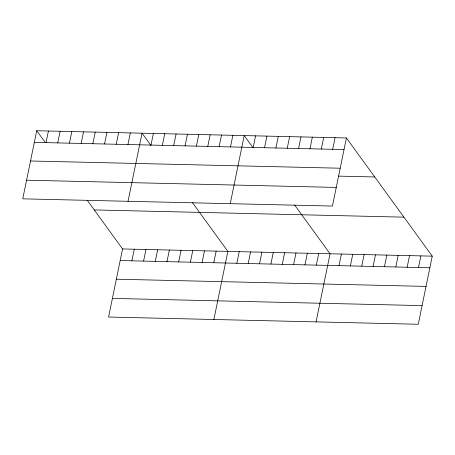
<?xml version="1.0" encoding="UTF-8"?>
<svg xmlns="http://www.w3.org/2000/svg" width="455" height="455" viewBox="0 0 455 455"><rect width="100%" height="100%" fill="white"/><g stroke="black" fill="none" stroke-linecap="round" stroke-linejoin="round"><path stroke-width="0.68" d="M36.73 130.739L22.75 198.841L332.434 206.058L346.414 137.962L36.73 130.739L44.823 141.886M46.046 142.625L48.429 131.012M57.745 142.898L60.128 131.285M69.444 143.171L71.827 131.558M81.144 143.444L83.527 131.831M92.843 143.717L95.226 132.104M104.542 143.99L106.925 132.377M116.241 144.263L118.624 132.65M127.94 144.536L130.323 132.923M128.043 201.298L142.023 133.196L150.923 145.452M87.15 200.172L122.566 248.942L108.586 317.038L418.27 324.261L432.25 256.159L346.414 137.962M150.992 145.071L153.375 133.457M131.882 260.823L134.265 249.215M162.35 145.338L164.733 133.725M143.581 261.096L145.964 249.488M173.702 145.6L176.085 133.986M155.28 261.369L157.663 249.755M185.06 145.867L187.443 134.253M166.979 261.642L169.362 250.028M196.412 146.129L198.795 134.521M178.679 261.915L181.062 250.301M207.77 146.396L210.153 134.782M190.378 262.188L192.761 250.574M219.122 146.658L221.505 135.05M202.077 262.461L204.46 250.847M230.48 146.925L232.863 135.311M213.776 262.734L216.159 251.12M230.241 203.675L244.216 135.579L253.122 147.835M213.878 319.495L227.858 251.393L192.442 202.629M253.19 147.454L255.573 135.84M236.827 263.269L239.211 251.661M264.543 147.716L266.926 136.108M248.185 263.536L250.569 251.922M275.901 147.983L278.284 136.369M259.538 263.803L261.921 252.189M287.253 148.25L289.636 136.637M270.896 264.065L273.279 252.451M298.611 148.512L300.994 136.898M282.248 264.332L284.631 252.718M309.963 148.779L312.346 137.165M293.606 264.594L295.989 252.98M321.321 149.041L323.704 137.433M304.958 264.861L307.341 253.247M332.673 149.308L335.056 137.694M316.316 265.123L318.699 253.515M316.077 321.878L330.051 253.776L294.641 205.012M339.026 265.652L341.409 254.044M350.378 265.919L352.762 254.305M361.736 266.181L364.119 254.572M373.089 266.448L375.472 254.834M384.447 266.71L386.83 255.101M395.799 266.977L398.182 255.363M407.157 267.244L409.54 255.63M418.509 267.506L420.892 255.892M34.347 142.352L344.031 149.57M30.519 160.99L340.203 168.213M338.543 176.119L374.738 176.967M26.578 180.197L336.262 187.42M94.242 209.931L403.926 217.154M122.566 248.942L432.25 256.159M120.183 260.55L429.867 267.773M116.355 279.194L426.039 286.411M112.413 298.4L422.098 305.618"/></g></svg>
